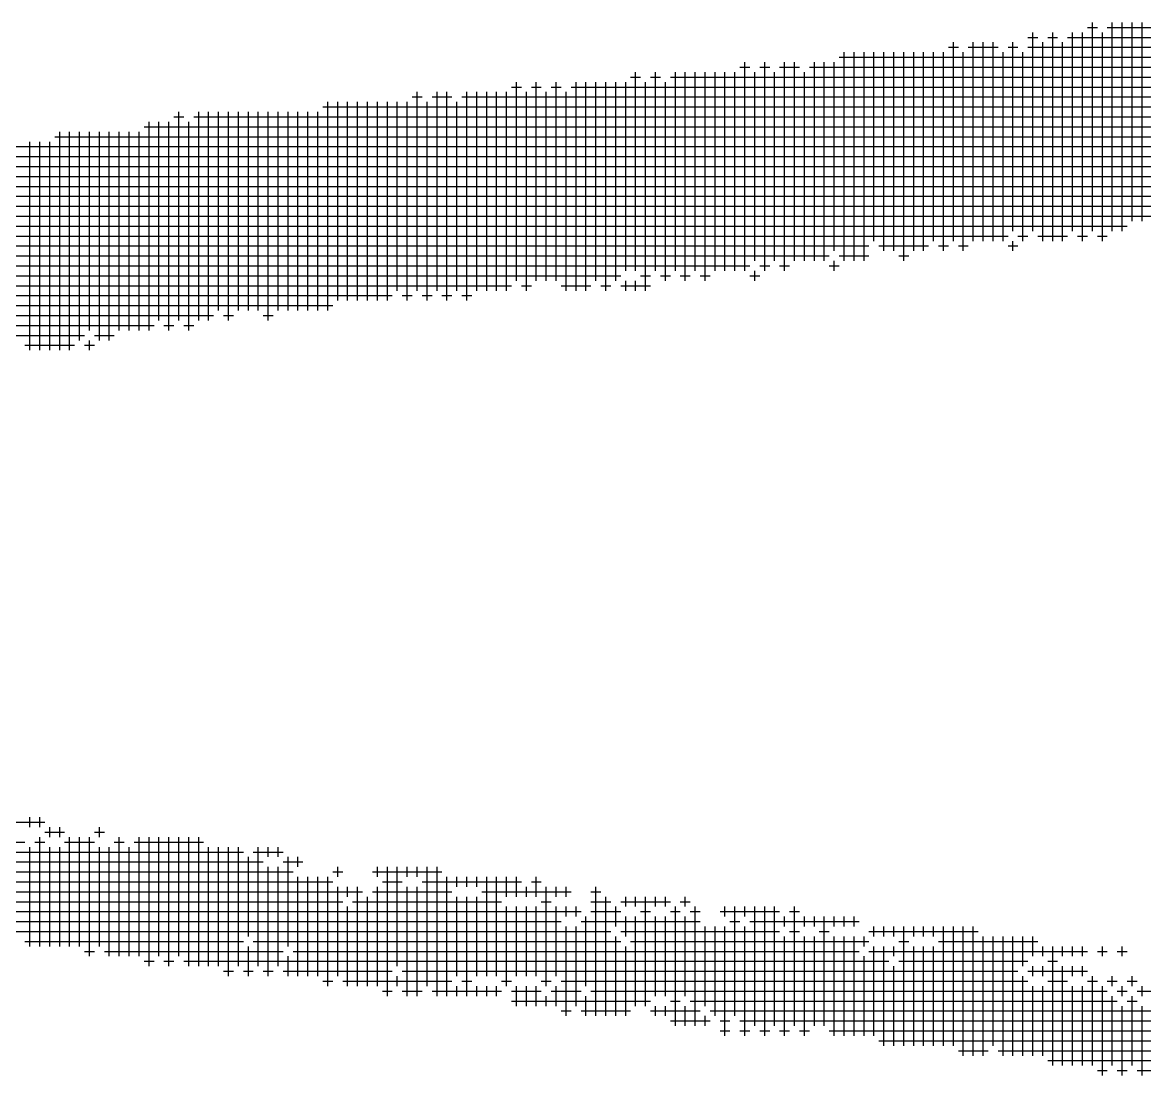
# Model space of a CAD drawing. Header units: feet. Extents: x 0 to 1079770, y 0 to 240000.
# Drawn here: x 955476 to 955903.1, y 13214.8 to 13615.5 of the extents above; entities that cross this region are included whole.
import ezdxf

# ---------------------------------------------------------------- set-up
doc = ezdxf.new("R2010")
doc.units = ezdxf.units.FT
doc.header["$LTSCALE"] = 2200
doc.header["$MEASUREMENT"] = 0
doc.layers.add('CX-MISC', color=2, linetype='CONTINUOUS')

msp = doc.modelspace()

# ---------------------------------------------------------------- linework, layer by layer
at = {"layer": 'CX-MISC'}
for p, q in [((955881.36, 13613.59, 9817.04), (955885.14, 13613.59, 9817.04)), ((955883.25, 13536.1, 9817.04), (955883.25, 13615.48, 9817.04)), ((955888.92, 13613.59, 9817.04), (956440.8, 13613.59, 9817.04)), ((955890.81, 13536.1, 9817.04), (955890.81, 13615.48, 9817.04)), ((955894.59, 13536.1, 9817.04), (955894.59, 13615.48, 9817.04)), ((955898.37, 13539.88, 9817.04), (955898.37, 13615.48, 9817.04)), ((955902.15, 13539.88, 9817.04), (955902.15, 13615.48, 9817.04)), ((955858.68, 13609.81, 9817.04), (955862.46, 13609.81, 9817.04)), ((955860.57, 13536.1, 9817.04), (955860.57, 13611.7, 9817.04)), ((955866.24, 13609.81, 9817.04), (955870.02, 13609.81, 9817.04)), ((955868.13, 13532.32, 9817.04), (955868.13, 13611.7, 9817.04)), ((955873.8, 13609.81, 9817.04), (956437.02, 13609.81, 9817.04)), ((955875.69, 13536.1, 9817.04), (955875.69, 13611.7, 9817.04)), ((955879.47, 13532.32, 9817.04), (955879.47, 13611.7, 9817.04)), ((955887.03, 13532.32, 9817.04), (955887.03, 13611.7, 9817.04)), ((955828.44, 13606.03, 9817.04), (955832.22, 13606.03, 9817.04)), ((955830.33, 13532.32, 9817.04), (955830.33, 13607.92, 9817.04)), ((955836, 13606.03, 9817.04), (955847.34, 13606.03, 9817.04)), ((955837.89, 13532.32, 9817.04), (955837.89, 13607.92, 9817.04)), ((955841.67, 13532.32, 9817.04), (955841.67, 13607.92, 9817.04)), ((955845.45, 13532.32, 9817.04), (955845.45, 13607.92, 9817.04)), ((955851.12, 13606.03, 9817.04), (955854.9, 13606.03, 9817.04)), ((955853.01, 13536.1, 9817.04), (955853.01, 13607.92, 9817.04)), ((955858.68, 13606.03, 9817.04), (956372.76, 13606.03, 9817.04)), ((955864.35, 13532.32, 9817.04), (955864.35, 13607.92, 9817.04)), ((955871.91, 13532.32, 9817.04), (955871.91, 13607.92, 9817.04)), ((955750.95, 13520.98, 9817.04), (955750.95, 13600.36, 9817.04)), ((955758.51, 13520.98, 9817.04), (955758.51, 13600.36, 9817.04)), ((955766.07, 13520.98, 9817.04), (955766.07, 13600.36, 9817.04)), ((955769.85, 13524.76, 9817.04), (955769.85, 13600.36, 9817.04)), ((955777.41, 13524.76, 9817.04), (955777.41, 13600.36, 9817.04)), ((955781.19, 13524.76, 9817.04), (955781.19, 13600.36, 9817.04)), ((955784.97, 13528.54, 9817.04), (955784.97, 13600.36, 9817.04)), ((955786.86, 13602.25, 9817.04), (956350.08, 13602.25, 9817.04)), ((955788.75, 13524.76, 9817.04), (955788.75, 13604.14, 9817.04)), ((955792.53, 13524.76, 9817.04), (955792.53, 13604.14, 9817.04)), ((955796.31, 13524.76, 9817.04), (955796.31, 13604.14, 9817.04)), ((955800.09, 13532.32, 9817.04), (955800.09, 13604.14, 9817.04)), ((955803.87, 13528.54, 9817.04), (955803.87, 13604.14, 9817.04)), ((955807.65, 13528.54, 9817.04), (955807.65, 13604.14, 9817.04)), ((955811.43, 13524.76, 9817.04), (955811.43, 13604.14, 9817.04)), ((955815.21, 13528.54, 9817.04), (955815.21, 13604.14, 9817.04)), ((955818.99, 13528.54, 9817.04), (955818.99, 13604.14, 9817.04)), ((955822.77, 13532.32, 9817.04), (955822.77, 13604.14, 9817.04)), ((955826.55, 13528.54, 9817.04), (955826.55, 13604.14, 9817.04)), ((955834.11, 13528.54, 9817.04), (955834.11, 13604.14, 9817.04)), ((955849.23, 13532.32, 9817.04), (955849.23, 13604.14, 9817.04)), ((955856.79, 13532.32, 9817.04), (955856.79, 13604.14, 9817.04)), ((955709.37, 13520.98, 9817.04), (955709.37, 13596.58, 9817.04)), ((955716.93, 13520.98, 9817.04), (955716.93, 13596.58, 9817.04)), ((955724.49, 13520.98, 9817.04), (955724.49, 13596.58, 9817.04)), ((955728.27, 13517.2, 9817.04), (955728.27, 13596.58, 9817.04)), ((955732.05, 13520.98, 9817.04), (955732.05, 13596.58, 9817.04)), ((955735.83, 13517.2, 9817.04), (955735.83, 13596.58, 9817.04)), ((955739.61, 13520.98, 9817.04), (955739.61, 13596.58, 9817.04)), ((955743.39, 13520.98, 9817.04), (955743.39, 13596.58, 9817.04)), ((955747.17, 13520.98, 9817.04), (955747.17, 13596.58, 9817.04)), ((955749.06, 13598.47, 9817.04), (955752.84, 13598.47, 9817.04)), ((955754.73, 13524.76, 9817.04), (955754.73, 13596.58, 9817.04)), ((955756.62, 13598.47, 9817.04), (955760.4, 13598.47, 9817.04)), ((955762.29, 13524.76, 9817.04), (955762.29, 13596.58, 9817.04)), ((955764.18, 13598.47, 9817.04), (955771.74, 13598.47, 9817.04)), ((955773.63, 13524.76, 9817.04), (955773.63, 13596.58, 9817.04)), ((955775.52, 13598.47, 9817.04), (956304.72, 13598.47, 9817.04)), ((955664.01, 13517.2, 9817.04), (955664.01, 13592.8, 9817.04)), ((955671.57, 13517.2, 9817.04), (955671.57, 13592.8, 9817.04)), ((955679.13, 13517.2, 9817.04), (955679.13, 13592.8, 9817.04)), ((955686.69, 13513.42, 9817.04), (955686.69, 13592.8, 9817.04)), ((955690.47, 13513.42, 9817.04), (955690.47, 13592.8, 9817.04)), ((955694.25, 13517.2, 9817.04), (955694.25, 13592.8, 9817.04)), ((955698.03, 13513.42, 9817.04), (955698.03, 13592.8, 9817.04)), ((955701.81, 13517.2, 9817.04), (955701.81, 13592.8, 9817.04)), ((955705.59, 13520.98, 9817.04), (955705.59, 13592.8, 9817.04)), ((955707.48, 13594.69, 9817.04), (955711.26, 13594.69, 9817.04)), ((955713.15, 13513.42, 9817.04), (955713.15, 13592.8, 9817.04)), ((955715.04, 13594.69, 9817.04), (955718.82, 13594.69, 9817.04)), ((955720.71, 13517.2, 9817.04), (955720.71, 13592.8, 9817.04)), ((955722.6, 13594.69, 9817.04), (956293.38, 13594.69, 9817.04)), ((955626.21, 13513.42, 9817.04), (955626.21, 13589.02, 9817.04)), ((955633.77, 13513.42, 9817.04), (955633.77, 13589.02, 9817.04)), ((955637.55, 13509.64, 9817.04), (955637.55, 13589.02, 9817.04)), ((955645.11, 13509.64, 9817.04), (955645.11, 13589.02, 9817.04)), ((955648.89, 13513.42, 9817.04), (955648.89, 13589.02, 9817.04)), ((955652.67, 13513.42, 9817.04), (955652.67, 13589.02, 9817.04)), ((955656.45, 13513.42, 9817.04), (955656.45, 13589.02, 9817.04)), ((955660.23, 13513.42, 9817.04), (955660.23, 13589.02, 9817.04)), ((955662.12, 13590.91, 9817.04), (955665.9, 13590.91, 9817.04)), ((955667.79, 13513.42, 9817.04), (955667.79, 13589.02, 9817.04)), ((955669.68, 13590.91, 9817.04), (955673.46, 13590.91, 9817.04)), ((955675.35, 13517.2, 9817.04), (955675.35, 13589.02, 9817.04)), ((955677.24, 13590.91, 9817.04), (955681.02, 13590.91, 9817.04)), ((955682.91, 13513.42, 9817.04), (955682.91, 13589.02, 9817.04)), ((955684.8, 13590.91, 9817.04), (956282.04, 13590.91, 9817.04)), ((955590.3, 13583.35, 9817.04), (956198.88, 13583.35, 9817.04)), ((955592.19, 13505.86, 9817.04), (955592.19, 13585.24, 9817.04)), ((955595.97, 13509.64, 9817.04), (955595.97, 13585.24, 9817.04)), ((955599.75, 13509.64, 9817.04), (955599.75, 13585.24, 9817.04)), ((955603.53, 13509.64, 9817.04), (955603.53, 13585.24, 9817.04)), ((955607.31, 13509.64, 9817.04), (955607.31, 13585.24, 9817.04)), ((955611.09, 13509.64, 9817.04), (955611.09, 13585.24, 9817.04)), ((955614.87, 13509.64, 9817.04), (955614.87, 13585.24, 9817.04)), ((955618.65, 13513.42, 9817.04), (955618.65, 13585.24, 9817.04)), ((955622.43, 13509.64, 9817.04), (955622.43, 13585.24, 9817.04)), ((955624.32, 13587.13, 9817.04), (955628.1, 13587.13, 9817.04)), ((955629.99, 13509.64, 9817.04), (955629.99, 13585.24, 9817.04)), ((955631.88, 13587.13, 9817.04), (955639.44, 13587.13, 9817.04)), ((955641.33, 13513.42, 9817.04), (955641.33, 13585.24, 9817.04)), ((955643.22, 13587.13, 9817.04), (956259.36, 13587.13, 9817.04)), ((955533.6, 13579.57, 9817.04), (955537.38, 13579.57, 9817.04)), ((955535.49, 13502.08, 9817.04), (955535.49, 13581.46, 9817.04)), ((955541.16, 13579.57, 9817.04), (956198.88, 13579.57, 9817.04)), ((955543.05, 13502.08, 9817.04), (955543.05, 13581.46, 9817.04)), ((955546.83, 13502.08, 9817.04), (955546.83, 13581.46, 9817.04)), ((955550.61, 13505.86, 9817.04), (955550.61, 13581.46, 9817.04)), ((955554.39, 13502.08, 9817.04), (955554.39, 13581.46, 9817.04)), ((955558.17, 13505.86, 9817.04), (955558.17, 13581.46, 9817.04)), ((955561.95, 13505.86, 9817.04), (955561.95, 13581.46, 9817.04)), ((955565.73, 13505.86, 9817.04), (955565.73, 13581.46, 9817.04)), ((955569.51, 13502.08, 9817.04), (955569.51, 13581.46, 9817.04)), ((955573.29, 13505.86, 9817.04), (955573.29, 13581.46, 9817.04)), ((955577.07, 13505.86, 9817.04), (955577.07, 13581.46, 9817.04)), ((955580.85, 13505.86, 9817.04), (955580.85, 13581.46, 9817.04)), ((955584.63, 13505.86, 9817.04), (955584.63, 13581.46, 9817.04)), ((955588.41, 13505.86, 9817.04), (955588.41, 13581.46, 9817.04)), ((955522.26, 13575.79, 9817.04), (956176.2, 13575.79, 9817.04)), ((955524.15, 13498.3, 9817.04), (955524.15, 13577.68, 9817.04)), ((955527.93, 13502.08, 9817.04), (955527.93, 13577.68, 9817.04)), ((955531.71, 13498.3, 9817.04), (955531.71, 13577.68, 9817.04)), ((955539.27, 13498.3, 9817.04), (955539.27, 13577.68, 9817.04)), ((955488.24, 13572.01, 9817.04), (956145.96, 13572.01, 9817.04)), ((955490.13, 13490.74, 9817.04), (955490.13, 13573.9, 9817.04)), ((955493.91, 13490.74, 9817.04), (955493.91, 13573.9, 9817.04)), ((955497.69, 13494.52, 9817.04), (955497.69, 13573.9, 9817.04)), ((955501.47, 13498.3, 9817.04), (955501.47, 13573.9, 9817.04)), ((955505.25, 13494.52, 9817.04), (955505.25, 13573.9, 9817.04)), ((955509.03, 13494.52, 9817.04), (955509.03, 13573.9, 9817.04)), ((955512.81, 13498.3, 9817.04), (955512.81, 13573.9, 9817.04)), ((955516.59, 13498.3, 9817.04), (955516.59, 13573.9, 9817.04)), ((955520.37, 13498.3, 9817.04), (955520.37, 13573.9, 9817.04)), ((955465.56, 13568.23, 9817.04), (956100.6, 13568.23, 9817.04)), ((955478.79, 13490.74, 9817.04), (955478.79, 13570.12, 9817.04)), ((955482.57, 13490.74, 9817.04), (955482.57, 13570.12, 9817.04)), ((955486.35, 13490.74, 9817.04), (955486.35, 13570.12, 9817.04)), ((955442.88, 13564.45, 9817.04), (956047.68, 13564.45, 9817.04)), ((955420.2, 13560.67, 9817.04), (956047.68, 13560.67, 9817.04)), ((955435.32, 13556.89, 9817.04), (956017.44, 13556.89, 9817.04)), ((955352.16, 13549.33, 9817.04), (955949.4, 13549.33, 9817.04)), ((955367.28, 13553.11, 9817.04), (955987.2, 13553.11, 9817.04)), ((955321.92, 13545.55, 9817.04), (955934.28, 13545.55, 9817.04)), ((955272.78, 13541.77, 9817.04), (955911.6, 13541.77, 9817.04)), ((955253.88, 13537.99, 9817.04), (955896.48, 13537.99, 9817.04)), ((955223.64, 13534.21, 9817.04), (955851.12, 13534.21, 9817.04)), ((955853.01, 13528.54, 9817.04), (955853.01, 13532.32, 9817.04)), ((955854.9, 13534.21, 9817.04), (955858.68, 13534.21, 9817.04)), ((955862.46, 13534.21, 9817.04), (955873.8, 13534.21, 9817.04)), ((955877.58, 13534.21, 9817.04), (955881.36, 13534.21, 9817.04)), ((955885.14, 13534.21, 9817.04), (955888.92, 13534.21, 9817.04)), ((955200.96, 13530.43, 9817.04), (955798.2, 13530.43, 9817.04)), ((955801.98, 13530.43, 9817.04), (955820.88, 13530.43, 9817.04)), ((955824.66, 13530.43, 9817.04), (955828.44, 13530.43, 9817.04)), ((955832.22, 13530.43, 9817.04), (955836, 13530.43, 9817.04)), ((955851.12, 13530.43, 9817.04), (955854.9, 13530.43, 9817.04)), ((955095.12, 13526.65, 9817.04), (955783.08, 13526.65, 9817.04)), ((955784.97, 13520.98, 9817.04), (955784.97, 13524.76, 9817.04)), ((955786.86, 13526.65, 9817.04), (955798.2, 13526.65, 9817.04)), ((955809.54, 13526.65, 9817.04), (955813.32, 13526.65, 9817.04)), ((955087.56, 13519.09, 9817.04), (955703.7, 13519.09, 9817.04)), ((955091.34, 13522.87, 9817.04), (955752.84, 13522.87, 9817.04)), ((955711.26, 13519.09, 9817.04), (955715.04, 13519.09, 9817.04)), ((955718.82, 13519.09, 9817.04), (955722.6, 13519.09, 9817.04)), ((955726.38, 13519.09, 9817.04), (955730.16, 13519.09, 9817.04)), ((955733.94, 13519.09, 9817.04), (955737.72, 13519.09, 9817.04)), ((955752.84, 13519.09, 9817.04), (955756.62, 13519.09, 9817.04)), ((955754.73, 13517.2, 9817.04), (955754.73, 13520.98, 9817.04)), ((955756.62, 13522.87, 9817.04), (955760.4, 13522.87, 9817.04)), ((955764.18, 13522.87, 9817.04), (955767.96, 13522.87, 9817.04)), ((955783.08, 13522.87, 9817.04), (955786.86, 13522.87, 9817.04)), ((955083.78, 13515.31, 9817.04), (955662.12, 13515.31, 9817.04)), ((955665.9, 13515.31, 9817.04), (955669.68, 13515.31, 9817.04)), ((955681.02, 13515.31, 9817.04), (955692.36, 13515.31, 9817.04)), ((955696.14, 13515.31, 9817.04), (955699.92, 13515.31, 9817.04)), ((955703.7, 13515.31, 9817.04), (955715.04, 13515.31, 9817.04)), ((955705.59, 13513.42, 9817.04), (955705.59, 13517.2, 9817.04)), ((955709.37, 13513.42, 9817.04), (955709.37, 13517.2, 9817.04)), ((955049.76, 13511.53, 9817.04), (955616.76, 13511.53, 9817.04)), ((955620.54, 13511.53, 9817.04), (955624.32, 13511.53, 9817.04)), ((955628.1, 13511.53, 9817.04), (955631.88, 13511.53, 9817.04)), ((955635.66, 13511.53, 9817.04), (955639.44, 13511.53, 9817.04)), ((955643.22, 13511.53, 9817.04), (955647, 13511.53, 9817.04)), ((955030.86, 13507.75, 9817.04), (955594.08, 13507.75, 9817.04)), ((955011.96, 13503.97, 9817.04), (955548.72, 13503.97, 9817.04)), ((955552.5, 13503.97, 9817.04), (955556.28, 13503.97, 9817.04)), ((955567.62, 13503.97, 9817.04), (955571.4, 13503.97, 9817.04)), ((954970.38, 13500.19, 9817.04), (955526.04, 13500.19, 9817.04)), ((955529.82, 13500.19, 9817.04), (955533.6, 13500.19, 9817.04)), ((955537.38, 13500.19, 9817.04), (955541.16, 13500.19, 9817.04)), ((954955.26, 13496.41, 9817.04), (955499.58, 13496.41, 9817.04)), ((955501.47, 13490.74, 9817.04), (955501.47, 13494.52, 9817.04)), ((955503.36, 13496.41, 9817.04), (955510.92, 13496.41, 9817.04)), ((955476.9, 13492.63, 9817.04), (955495.8, 13492.63, 9817.04)), ((955499.58, 13492.63, 9817.04), (955503.36, 13492.63, 9817.04)), ((955442.88, 13311.19, 9817.04), (955484.46, 13311.19, 9817.04)), ((955478.79, 13309.3, 9817.04), (955478.79, 13313.08, 9817.04)), ((955482.57, 13309.3, 9817.04), (955482.57, 13313.08, 9817.04)), ((955482.57, 13263.94, 9817.04), (955482.57, 13305.52, 9817.04)), ((955484.46, 13307.41, 9817.04), (955492.02, 13307.41, 9817.04)), ((955486.35, 13305.52, 9817.04), (955486.35, 13309.3, 9817.04)), ((955490.13, 13305.52, 9817.04), (955490.13, 13309.3, 9817.04)), ((955493.91, 13263.94, 9817.04), (955493.91, 13305.52, 9817.04)), ((955497.69, 13263.94, 9817.04), (955497.69, 13305.52, 9817.04)), ((955501.47, 13260.16, 9817.04), (955501.47, 13305.52, 9817.04)), ((955503.36, 13307.41, 9817.04), (955507.14, 13307.41, 9817.04)), ((955505.25, 13305.52, 9817.04), (955505.25, 13309.3, 9817.04)), ((955512.81, 13260.16, 9817.04), (955512.81, 13305.52, 9817.04)), ((955520.37, 13260.16, 9817.04), (955520.37, 13305.52, 9817.04)), ((955524.15, 13256.38, 9817.04), (955524.15, 13305.52, 9817.04)), ((955527.93, 13260.16, 9817.04), (955527.93, 13305.52, 9817.04)), ((955531.71, 13256.38, 9817.04), (955531.71, 13305.52, 9817.04)), ((955535.49, 13260.16, 9817.04), (955535.49, 13305.52, 9817.04)), ((955539.27, 13256.38, 9817.04), (955539.27, 13305.52, 9817.04)), ((955543.05, 13256.38, 9817.04), (955543.05, 13305.52, 9817.04)), ((955427.76, 13303.63, 9817.04), (955476.9, 13303.63, 9817.04)), ((955478.79, 13263.94, 9817.04), (955478.79, 13301.74, 9817.04)), ((955480.68, 13303.63, 9817.04), (955484.46, 13303.63, 9817.04)), ((955486.35, 13263.94, 9817.04), (955486.35, 13301.74, 9817.04)), ((955490.13, 13263.94, 9817.04), (955490.13, 13301.74, 9817.04)), ((955492.02, 13303.63, 9817.04), (955503.36, 13303.63, 9817.04)), ((955505.25, 13263.94, 9817.04), (955505.25, 13301.74, 9817.04)), ((955509.03, 13260.16, 9817.04), (955509.03, 13301.74, 9817.04)), ((955510.92, 13303.63, 9817.04), (955514.7, 13303.63, 9817.04)), ((955516.59, 13260.16, 9817.04), (955516.59, 13301.74, 9817.04)), ((955518.48, 13303.63, 9817.04), (955544.94, 13303.63, 9817.04)), ((955546.83, 13256.38, 9817.04), (955546.83, 13301.74, 9817.04)), ((955550.61, 13256.38, 9817.04), (955550.61, 13301.74, 9817.04)), ((955554.39, 13252.6, 9817.04), (955554.39, 13301.74, 9817.04)), ((955558.17, 13256.38, 9817.04), (955558.17, 13301.74, 9817.04)), ((955565.73, 13256.38, 9817.04), (955565.73, 13301.74, 9817.04)), ((955569.51, 13297.96, 9817.04), (955569.51, 13301.74, 9817.04)), ((955573.29, 13297.96, 9817.04), (955573.29, 13301.74, 9817.04)), ((955197.18, 13299.85, 9817.04), (955560.06, 13299.85, 9817.04)), ((955561.95, 13267.72, 9817.04), (955561.95, 13297.96, 9817.04)), ((955563.84, 13299.85, 9817.04), (955575.18, 13299.85, 9817.04)), ((955577.07, 13263.94, 9817.04), (955577.07, 13297.96, 9817.04)), ((955580.85, 13294.18, 9817.04), (955580.85, 13297.96, 9817.04)), ((955250.1, 13296.07, 9817.04), (955567.62, 13296.07, 9817.04)), ((955569.51, 13252.6, 9817.04), (955569.51, 13294.18, 9817.04)), ((955573.29, 13256.38, 9817.04), (955573.29, 13294.18, 9817.04)), ((955575.18, 13296.07, 9817.04), (955582.74, 13296.07, 9817.04)), ((955595.97, 13290.4, 9817.04), (955595.97, 13294.18, 9817.04)), ((955611.09, 13290.4, 9817.04), (955611.09, 13294.18, 9817.04)), ((955614.87, 13245.04, 9817.04), (955614.87, 13294.18, 9817.04)), ((955618.65, 13256.38, 9817.04), (955618.65, 13294.18, 9817.04)), ((955622.43, 13290.4, 9817.04), (955622.43, 13294.18, 9817.04)), ((955626.21, 13290.4, 9817.04), (955626.21, 13294.18, 9817.04)), ((955629.99, 13248.82, 9817.04), (955629.99, 13294.18, 9817.04)), ((955633.77, 13245.04, 9817.04), (955633.77, 13294.18, 9817.04)), ((955265.22, 13292.29, 9817.04), (955578.96, 13292.29, 9817.04)), ((955310.58, 13288.51, 9817.04), (955594.08, 13288.51, 9817.04)), ((955580.85, 13252.6, 9817.04), (955580.85, 13290.4, 9817.04)), ((955584.63, 13252.6, 9817.04), (955584.63, 13290.4, 9817.04)), ((955588.41, 13252.6, 9817.04), (955588.41, 13290.4, 9817.04)), ((955592.19, 13248.82, 9817.04), (955592.19, 13290.4, 9817.04)), ((955594.08, 13292.29, 9817.04), (955597.86, 13292.29, 9817.04)), ((955609.2, 13292.29, 9817.04), (955635.66, 13292.29, 9817.04)), ((955612.98, 13288.51, 9817.04), (955620.54, 13288.51, 9817.04)), ((955628.1, 13288.51, 9817.04), (955665.9, 13288.51, 9817.04)), ((955637.55, 13245.04, 9817.04), (955637.55, 13290.4, 9817.04)), ((955641.33, 13286.62, 9817.04), (955641.33, 13290.4, 9817.04)), ((955645.11, 13286.62, 9817.04), (955645.11, 13290.4, 9817.04)), ((955648.89, 13286.62, 9817.04), (955648.89, 13290.4, 9817.04)), ((955652.67, 13252.6, 9817.04), (955652.67, 13290.4, 9817.04)), ((955656.45, 13252.6, 9817.04), (955656.45, 13290.4, 9817.04)), ((955660.23, 13282.84, 9817.04), (955660.23, 13290.4, 9817.04)), ((955664.01, 13282.84, 9817.04), (955664.01, 13290.4, 9817.04)), ((955669.68, 13288.51, 9817.04), (955673.46, 13288.51, 9817.04)), ((955671.57, 13282.84, 9817.04), (955671.57, 13290.4, 9817.04)), ((955333.26, 13284.73, 9817.04), (955605.42, 13284.73, 9817.04)), ((955595.97, 13252.6, 9817.04), (955595.97, 13286.62, 9817.04)), ((955599.75, 13282.84, 9817.04), (955599.75, 13286.62, 9817.04)), ((955603.53, 13248.82, 9817.04), (955603.53, 13286.62, 9817.04)), ((955609.2, 13284.73, 9817.04), (955639.44, 13284.73, 9817.04)), ((955611.09, 13248.82, 9817.04), (955611.09, 13286.62, 9817.04)), ((955622.43, 13245.04, 9817.04), (955622.43, 13286.62, 9817.04)), ((955626.21, 13245.04, 9817.04), (955626.21, 13286.62, 9817.04)), ((955650.78, 13284.73, 9817.04), (955684.8, 13284.73, 9817.04)), ((955667.79, 13282.84, 9817.04), (955667.79, 13286.62, 9817.04)), ((955675.35, 13248.82, 9817.04), (955675.35, 13286.62, 9817.04)), ((955679.13, 13282.84, 9817.04), (955679.13, 13286.62, 9817.04)), ((955682.91, 13282.84, 9817.04), (955682.91, 13286.62, 9817.04)), ((955692.36, 13284.73, 9817.04), (955696.14, 13284.73, 9817.04)), ((955694.25, 13237.48, 9817.04), (955694.25, 13286.62, 9817.04)), ((955363.5, 13280.95, 9817.04), (955597.86, 13280.95, 9817.04)), ((955601.64, 13280.95, 9817.04), (955658.34, 13280.95, 9817.04)), ((955607.31, 13248.82, 9817.04), (955607.31, 13282.84, 9817.04)), ((955641.33, 13252.6, 9817.04), (955641.33, 13282.84, 9817.04)), ((955645.11, 13245.04, 9817.04), (955645.11, 13282.84, 9817.04)), ((955648.89, 13252.6, 9817.04), (955648.89, 13282.84, 9817.04)), ((955673.46, 13280.95, 9817.04), (955677.24, 13280.95, 9817.04)), ((955692.36, 13280.95, 9817.04), (955699.92, 13280.95, 9817.04)), ((955698.03, 13237.48, 9817.04), (955698.03, 13282.84, 9817.04)), ((955703.7, 13280.95, 9817.04), (955722.6, 13280.95, 9817.04)), ((955705.59, 13279.06, 9817.04), (955705.59, 13282.84, 9817.04)), ((955709.37, 13279.06, 9817.04), (955709.37, 13282.84, 9817.04)), ((955713.15, 13241.26, 9817.04), (955713.15, 13282.84, 9817.04)), ((955716.93, 13279.06, 9817.04), (955716.93, 13282.84, 9817.04)), ((955720.71, 13279.06, 9817.04), (955720.71, 13282.84, 9817.04)), ((955726.38, 13280.95, 9817.04), (955730.16, 13280.95, 9817.04)), ((955728.27, 13279.06, 9817.04), (955728.27, 13282.84, 9817.04)), ((955386.18, 13277.17, 9817.04), (955688.58, 13277.17, 9817.04)), ((955599.75, 13248.82, 9817.04), (955599.75, 13279.06, 9817.04)), ((955660.23, 13248.82, 9817.04), (955660.23, 13279.06, 9817.04)), ((955664.01, 13252.6, 9817.04), (955664.01, 13279.06, 9817.04)), ((955667.79, 13252.6, 9817.04), (955667.79, 13279.06, 9817.04)), ((955671.57, 13252.6, 9817.04), (955671.57, 13279.06, 9817.04)), ((955679.13, 13252.6, 9817.04), (955679.13, 13279.06, 9817.04)), ((955682.91, 13275.28, 9817.04), (955682.91, 13279.06, 9817.04)), ((955686.69, 13275.28, 9817.04), (955686.69, 13279.06, 9817.04)), ((955692.36, 13277.17, 9817.04), (955703.7, 13277.17, 9817.04)), ((955701.81, 13271.5, 9817.04), (955701.81, 13279.06, 9817.04)), ((955711.26, 13277.17, 9817.04), (955715.04, 13277.17, 9817.04)), ((955722.6, 13277.17, 9817.04), (955726.38, 13277.17, 9817.04)), ((955724.49, 13233.7, 9817.04), (955724.49, 13279.06, 9817.04)), ((955730.16, 13277.17, 9817.04), (955733.94, 13277.17, 9817.04)), ((955732.05, 13233.7, 9817.04), (955732.05, 13279.06, 9817.04)), ((955741.5, 13277.17, 9817.04), (955764.18, 13277.17, 9817.04)), ((955743.39, 13275.28, 9817.04), (955743.39, 13279.06, 9817.04)), ((955747.17, 13237.48, 9817.04), (955747.17, 13279.06, 9817.04)), ((955750.95, 13275.28, 9817.04), (955750.95, 13279.06, 9817.04)), ((955754.73, 13233.7, 9817.04), (955754.73, 13279.06, 9817.04)), ((955758.51, 13229.92, 9817.04), (955758.51, 13279.06, 9817.04)), ((955762.29, 13233.7, 9817.04), (955762.29, 13279.06, 9817.04)), ((955767.96, 13277.17, 9817.04), (955771.74, 13277.17, 9817.04)), ((955769.85, 13233.7, 9817.04), (955769.85, 13279.06, 9817.04)), ((955423.98, 13273.39, 9817.04), (955681.02, 13273.39, 9817.04)), ((955682.91, 13237.48, 9817.04), (955682.91, 13271.5, 9817.04)), ((955686.69, 13241.26, 9817.04), (955686.69, 13271.5, 9817.04)), ((955688.58, 13273.39, 9817.04), (955733.94, 13273.39, 9817.04)), ((955690.47, 13248.82, 9817.04), (955690.47, 13275.28, 9817.04)), ((955705.59, 13267.72, 9817.04), (955705.59, 13275.28, 9817.04)), ((955709.37, 13241.26, 9817.04), (955709.37, 13275.28, 9817.04)), ((955716.93, 13245.04, 9817.04), (955716.93, 13275.28, 9817.04)), ((955720.71, 13245.04, 9817.04), (955720.71, 13275.28, 9817.04)), ((955728.27, 13245.04, 9817.04), (955728.27, 13275.28, 9817.04)), ((955735.83, 13241.26, 9817.04), (955735.83, 13271.5, 9817.04)), ((955739.61, 13237.48, 9817.04), (955739.61, 13271.5, 9817.04)), ((955743.39, 13229.92, 9817.04), (955743.39, 13271.5, 9817.04)), ((955745.28, 13273.39, 9817.04), (955749.06, 13273.39, 9817.04)), ((955750.95, 13229.92, 9817.04), (955750.95, 13271.5, 9817.04)), ((955752.84, 13273.39, 9817.04), (955794.42, 13273.39, 9817.04)), ((955766.07, 13271.5, 9817.04), (955766.07, 13275.28, 9817.04)), ((955773.63, 13271.5, 9817.04), (955773.63, 13275.28, 9817.04)), ((955777.41, 13271.5, 9817.04), (955777.41, 13275.28, 9817.04)), ((955781.19, 13233.7, 9817.04), (955781.19, 13275.28, 9817.04)), ((955784.97, 13271.5, 9817.04), (955784.97, 13275.28, 9817.04)), ((955788.75, 13271.5, 9817.04), (955788.75, 13275.28, 9817.04)), ((955792.53, 13271.5, 9817.04), (955792.53, 13275.28, 9817.04)), ((955800.09, 13267.72, 9817.04), (955800.09, 13271.5, 9817.04)), ((955803.87, 13267.72, 9817.04), (955803.87, 13271.5, 9817.04)), ((955807.65, 13267.72, 9817.04), (955807.65, 13271.5, 9817.04)), ((955811.43, 13226.14, 9817.04), (955811.43, 13271.5, 9817.04)), ((955815.21, 13267.72, 9817.04), (955815.21, 13271.5, 9817.04)), ((955818.99, 13267.72, 9817.04), (955818.99, 13271.5, 9817.04)), ((955822.77, 13267.72, 9817.04), (955822.77, 13271.5, 9817.04)), ((955826.55, 13226.14, 9817.04), (955826.55, 13271.5, 9817.04)), ((955830.33, 13226.14, 9817.04), (955830.33, 13271.5, 9817.04)), ((955834.11, 13222.36, 9817.04), (955834.11, 13271.5, 9817.04)), ((955837.89, 13222.36, 9817.04), (955837.89, 13271.5, 9817.04)), ((955450.44, 13269.61, 9817.04), (955699.92, 13269.61, 9817.04)), ((955701.81, 13237.48, 9817.04), (955701.81, 13267.72, 9817.04)), ((955703.7, 13269.61, 9817.04), (955764.18, 13269.61, 9817.04)), ((955766.07, 13229.92, 9817.04), (955766.07, 13267.72, 9817.04)), ((955767.96, 13269.61, 9817.04), (955771.74, 13269.61, 9817.04)), ((955773.63, 13229.92, 9817.04), (955773.63, 13267.72, 9817.04)), ((955777.41, 13233.7, 9817.04), (955777.41, 13267.72, 9817.04)), ((955779.3, 13269.61, 9817.04), (955783.08, 13269.61, 9817.04)), ((955784.97, 13229.92, 9817.04), (955784.97, 13267.72, 9817.04)), ((955788.75, 13229.92, 9817.04), (955788.75, 13267.72, 9817.04)), ((955792.53, 13229.92, 9817.04), (955792.53, 13267.72, 9817.04)), ((955796.31, 13263.94, 9817.04), (955796.31, 13267.72, 9817.04)), ((955798.2, 13269.61, 9817.04), (955839.78, 13269.61, 9817.04)), ((955841.67, 13222.36, 9817.04), (955841.67, 13267.72, 9817.04)), ((955845.45, 13226.14, 9817.04), (955845.45, 13267.72, 9817.04)), ((955849.23, 13222.36, 9817.04), (955849.23, 13267.72, 9817.04)), ((955853.01, 13222.36, 9817.04), (955853.01, 13267.72, 9817.04)), ((955856.79, 13256.38, 9817.04), (955856.79, 13267.72, 9817.04)), ((955860.57, 13260.16, 9817.04), (955860.57, 13267.72, 9817.04)), ((955476.9, 13265.83, 9817.04), (955560.06, 13265.83, 9817.04)), ((955561.95, 13252.6, 9817.04), (955561.95, 13263.94, 9817.04)), ((955563.84, 13265.83, 9817.04), (955703.7, 13265.83, 9817.04)), ((955705.59, 13237.48, 9817.04), (955705.59, 13263.94, 9817.04)), ((955707.48, 13265.83, 9817.04), (955798.2, 13265.83, 9817.04)), ((955800.09, 13229.92, 9817.04), (955800.09, 13263.94, 9817.04)), ((955803.87, 13226.14, 9817.04), (955803.87, 13263.94, 9817.04)), ((955807.65, 13260.16, 9817.04), (955807.65, 13263.94, 9817.04)), ((955809.54, 13265.83, 9817.04), (955813.32, 13265.83, 9817.04)), ((955815.21, 13226.14, 9817.04), (955815.21, 13263.94, 9817.04)), ((955818.99, 13226.14, 9817.04), (955818.99, 13263.94, 9817.04)), ((955822.77, 13226.14, 9817.04), (955822.77, 13263.94, 9817.04)), ((955824.66, 13265.83, 9817.04), (955862.46, 13265.83, 9817.04)), ((955864.35, 13260.16, 9817.04), (955864.35, 13263.94, 9817.04)), ((955868.13, 13218.58, 9817.04), (955868.13, 13263.94, 9817.04)), ((955871.91, 13260.16, 9817.04), (955871.91, 13263.94, 9817.04)), ((955875.69, 13260.16, 9817.04), (955875.69, 13263.94, 9817.04)), ((955879.47, 13260.16, 9817.04), (955879.47, 13263.94, 9817.04)), ((955887.03, 13260.16, 9817.04), (955887.03, 13263.94, 9817.04)), ((955894.59, 13260.16, 9817.04), (955894.59, 13263.94, 9817.04)), ((955499.58, 13262.05, 9817.04), (955503.36, 13262.05, 9817.04)), ((955507.14, 13262.05, 9817.04), (955575.18, 13262.05, 9817.04)), ((955577.07, 13252.6, 9817.04), (955577.07, 13260.16, 9817.04)), ((955578.96, 13262.05, 9817.04), (955794.42, 13262.05, 9817.04)), ((955796.31, 13229.92, 9817.04), (955796.31, 13260.16, 9817.04)), ((955798.2, 13262.05, 9817.04), (955881.36, 13262.05, 9817.04)), ((955885.14, 13262.05, 9817.04), (955888.92, 13262.05, 9817.04)), ((955892.7, 13262.05, 9817.04), (955896.48, 13262.05, 9817.04)), ((955522.26, 13258.27, 9817.04), (955526.04, 13258.27, 9817.04)), ((955529.82, 13258.27, 9817.04), (955533.6, 13258.27, 9817.04)), ((955537.38, 13258.27, 9817.04), (955805.76, 13258.27, 9817.04)), ((955552.5, 13254.49, 9817.04), (955556.28, 13254.49, 9817.04)), ((955560.06, 13254.49, 9817.04), (955563.84, 13254.49, 9817.04)), ((955567.62, 13254.49, 9817.04), (955571.4, 13254.49, 9817.04)), ((955575.18, 13254.49, 9817.04), (955616.76, 13254.49, 9817.04)), ((955620.54, 13254.49, 9817.04), (955854.9, 13254.49, 9817.04)), ((955807.65, 13226.14, 9817.04), (955807.65, 13256.38, 9817.04)), ((955809.54, 13258.27, 9817.04), (955858.68, 13258.27, 9817.04)), ((955858.68, 13254.49, 9817.04), (955881.36, 13254.49, 9817.04)), ((955860.57, 13252.6, 9817.04), (955860.57, 13256.38, 9817.04)), ((955864.35, 13252.6, 9817.04), (955864.35, 13256.38, 9817.04)), ((955866.24, 13258.27, 9817.04), (955870.02, 13258.27, 9817.04)), ((955871.91, 13218.58, 9817.04), (955871.91, 13256.38, 9817.04)), ((955875.69, 13252.6, 9817.04), (955875.69, 13256.38, 9817.04)), ((955879.47, 13252.6, 9817.04), (955879.47, 13256.38, 9817.04)), ((955590.3, 13250.71, 9817.04), (955594.08, 13250.71, 9817.04)), ((955597.86, 13250.71, 9817.04), (955639.44, 13250.71, 9817.04)), ((955618.65, 13248.82, 9817.04), (955618.65, 13252.6, 9817.04)), ((955643.22, 13250.71, 9817.04), (955647, 13250.71, 9817.04)), ((955658.34, 13250.71, 9817.04), (955662.12, 13250.71, 9817.04)), ((955673.46, 13250.71, 9817.04), (955677.24, 13250.71, 9817.04)), ((955681.02, 13250.71, 9817.04), (955858.68, 13250.71, 9817.04)), ((955856.79, 13222.36, 9817.04), (955856.79, 13252.6, 9817.04)), ((955866.24, 13250.71, 9817.04), (955873.8, 13250.71, 9817.04)), ((955881.36, 13250.71, 9817.04), (955885.14, 13250.71, 9817.04)), ((955883.25, 13218.58, 9817.04), (955883.25, 13252.6, 9817.04)), ((955888.92, 13250.71, 9817.04), (955892.7, 13250.71, 9817.04)), ((955890.81, 13248.82, 9817.04), (955890.81, 13252.6, 9817.04)), ((955896.48, 13250.71, 9817.04), (955900.26, 13250.71, 9817.04)), ((955898.37, 13248.82, 9817.04), (955898.37, 13252.6, 9817.04)), ((955612.98, 13246.93, 9817.04), (955616.76, 13246.93, 9817.04)), ((955620.54, 13246.93, 9817.04), (955628.1, 13246.93, 9817.04)), ((955631.88, 13246.93, 9817.04), (955658.34, 13246.93, 9817.04)), ((955641.33, 13245.04, 9817.04), (955641.33, 13248.82, 9817.04)), ((955648.89, 13245.04, 9817.04), (955648.89, 13248.82, 9817.04)), ((955652.67, 13245.04, 9817.04), (955652.67, 13248.82, 9817.04)), ((955656.45, 13245.04, 9817.04), (955656.45, 13248.82, 9817.04)), ((955662.12, 13246.93, 9817.04), (955673.46, 13246.93, 9817.04)), ((955664.01, 13241.26, 9817.04), (955664.01, 13248.82, 9817.04)), ((955667.79, 13241.26, 9817.04), (955667.79, 13248.82, 9817.04)), ((955671.57, 13241.26, 9817.04), (955671.57, 13248.82, 9817.04)), ((955677.24, 13246.93, 9817.04), (955688.58, 13246.93, 9817.04)), ((955679.13, 13241.26, 9817.04), (955679.13, 13248.82, 9817.04)), ((955692.36, 13246.93, 9817.04), (955888.92, 13246.93, 9817.04)), ((955860.57, 13222.36, 9817.04), (955860.57, 13248.82, 9817.04)), ((955864.35, 13222.36, 9817.04), (955864.35, 13248.82, 9817.04)), ((955875.69, 13218.58, 9817.04), (955875.69, 13248.82, 9817.04)), ((955879.47, 13218.58, 9817.04), (955879.47, 13248.82, 9817.04)), ((955887.03, 13214.8, 9817.04), (955887.03, 13248.82, 9817.04)), ((955892.7, 13246.93, 9817.04), (955896.48, 13246.93, 9817.04)), ((955894.59, 13245.04, 9817.04), (955894.59, 13248.82, 9817.04)), ((955900.26, 13246.93, 9817.04), (955953.18, 13246.93, 9817.04)), ((955902.15, 13245.04, 9817.04), (955902.15, 13248.82, 9817.04)), ((955662.12, 13243.15, 9817.04), (955715.04, 13243.15, 9817.04)), ((955675.35, 13241.26, 9817.04), (955675.35, 13245.04, 9817.04)), ((955690.47, 13237.48, 9817.04), (955690.47, 13245.04, 9817.04)), ((955722.6, 13243.15, 9817.04), (955726.38, 13243.15, 9817.04)), ((955730.16, 13243.15, 9817.04), (955892.7, 13243.15, 9817.04)), ((955890.81, 13218.58, 9817.04), (955890.81, 13245.04, 9817.04)), ((955896.48, 13243.15, 9817.04), (955900.26, 13243.15, 9817.04)), ((955898.37, 13218.58, 9817.04), (955898.37, 13245.04, 9817.04)), ((955681.02, 13239.37, 9817.04), (955684.8, 13239.37, 9817.04)), ((955688.58, 13239.37, 9817.04), (955707.48, 13239.37, 9817.04)), ((955715.04, 13239.37, 9817.04), (955733.94, 13239.37, 9817.04)), ((955716.93, 13237.48, 9817.04), (955716.93, 13241.26, 9817.04)), ((955720.71, 13237.48, 9817.04), (955720.71, 13241.26, 9817.04)), ((955728.27, 13233.7, 9817.04), (955728.27, 13241.26, 9817.04)), ((955735.83, 13233.7, 9817.04), (955735.83, 13237.48, 9817.04)), ((955737.72, 13239.37, 9817.04), (956013.66, 13239.37, 9817.04)), ((955894.59, 13214.8, 9817.04), (955894.59, 13241.26, 9817.04)), ((955902.15, 13214.8, 9817.04), (955902.15, 13241.26, 9817.04)), ((955722.6, 13235.59, 9817.04), (955737.72, 13235.59, 9817.04)), ((955741.5, 13235.59, 9817.04), (955745.28, 13235.59, 9817.04)), ((955749.06, 13235.59, 9817.04), (956142.18, 13235.59, 9817.04)), ((955741.5, 13231.81, 9817.04), (955745.28, 13231.81, 9817.04)), ((955749.06, 13231.81, 9817.04), (955752.84, 13231.81, 9817.04)), ((955756.62, 13231.81, 9817.04), (955760.4, 13231.81, 9817.04)), ((955764.18, 13231.81, 9817.04), (955767.96, 13231.81, 9817.04)), ((955771.74, 13231.81, 9817.04), (955775.52, 13231.81, 9817.04)), ((955783.08, 13231.81, 9817.04), (956013.66, 13231.81, 9817.04)), ((955801.98, 13228.03, 9817.04), (956145.96, 13228.03, 9817.04)), ((955832.22, 13224.25, 9817.04), (955843.56, 13224.25, 9817.04)), ((955847.34, 13224.25, 9817.04), (956149.74, 13224.25, 9817.04)), ((955866.24, 13220.47, 9817.04), (956214, 13220.47, 9817.04)), ((955885.14, 13216.69, 9817.04), (955888.92, 13216.69, 9817.04)), ((955892.7, 13216.69, 9817.04), (955896.48, 13216.69, 9817.04)), ((955900.26, 13216.69, 9817.04), (955972.08, 13216.69, 9817.04))]:
    msp.add_line(p, q, dxfattribs=at)

doc.saveas('drawing.dxf')
